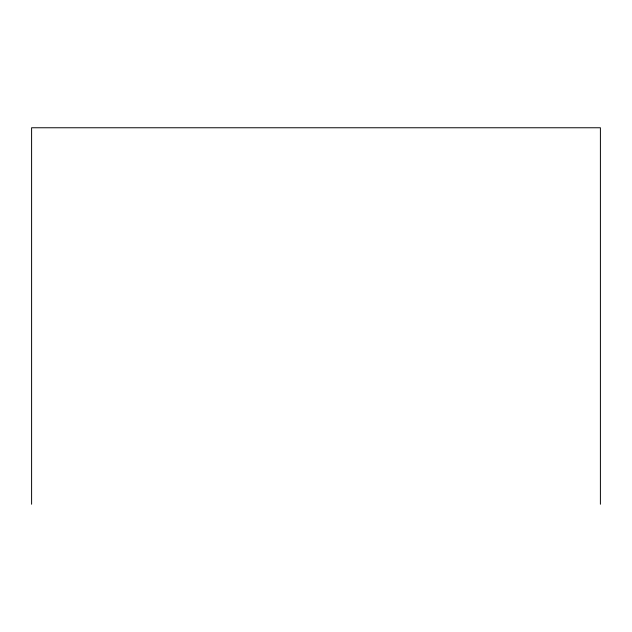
<?xml version="1.0" encoding="UTF-8"?>
<svg xmlns="http://www.w3.org/2000/svg" width="632" height="632" viewBox="0 0 632 632"><rect width="100%" height="100%" fill="white"/><g stroke="black" fill="none" stroke-linecap="round" stroke-linejoin="round"><path stroke-width="0.95" d="M600.4 504.241L600.4 127.759L31.6 127.759L31.6 504.241"/></g></svg>
